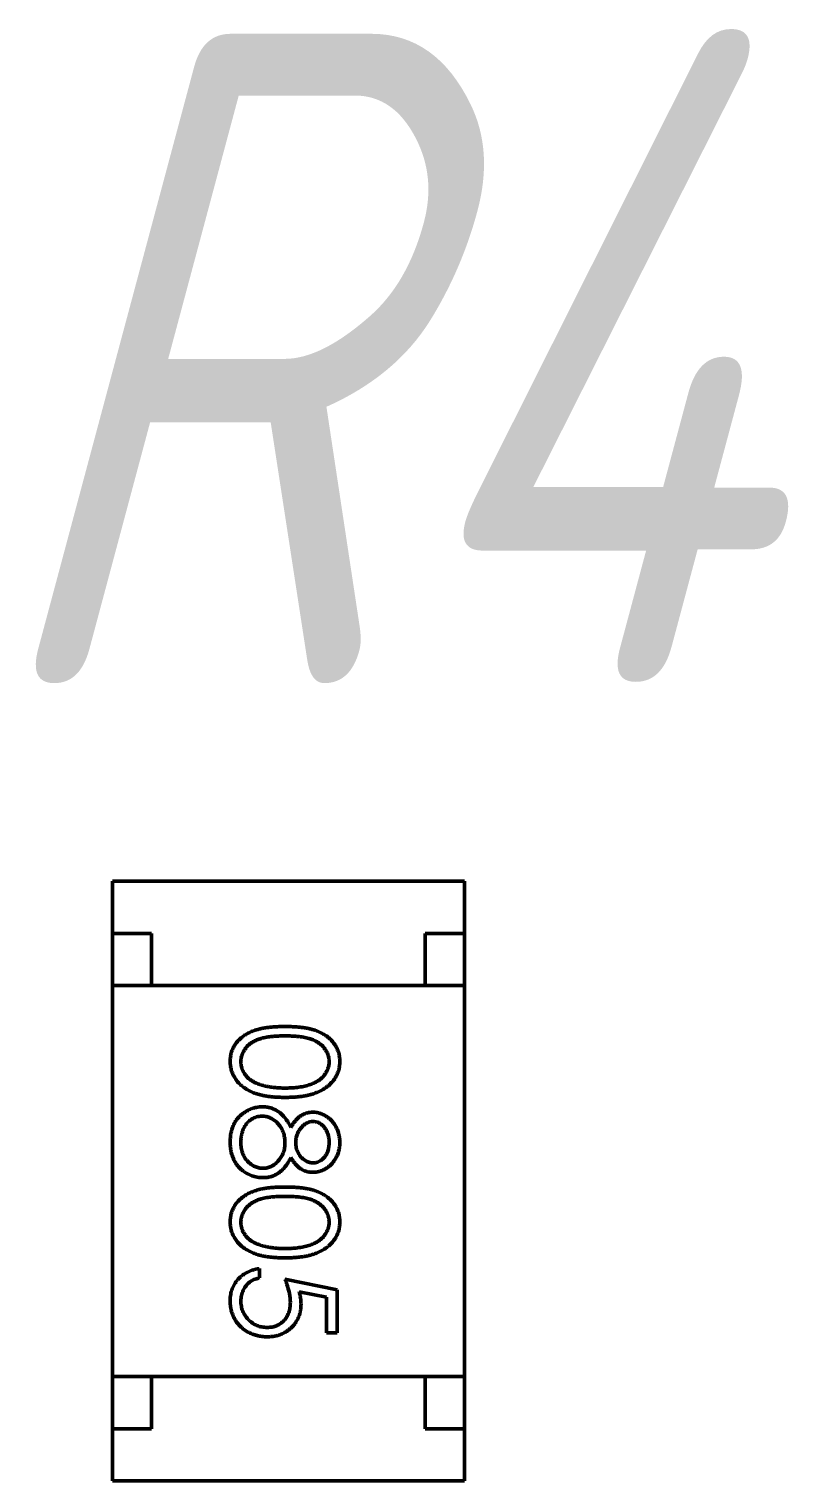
# Model space of a CAD drawing. Header units: millimetres. Extents: x -194 to 1085, y -28 to 392.
# Drawn here: x 623.36 to 629.23, y 43.29 to 54.43 of the extents above; entities that cross this region are included whole.
import ezdxf

# ---------------------------------------------------------------- set-up
doc = ezdxf.new("R2010")
doc.units = ezdxf.units.MM
doc.layers.add('Tonk', color=7, linetype='Continuous', lineweight=15)
doc.layers.add('Видимый контур (ГОСТ)', color=7, linetype='Continuous', lineweight=50)
doc.styles.get("Standard").update_dxf_attribs({"font": '', "width": 0.8, "oblique": 15})
doc.styles.get('Standard').set_extended_font_data('GOST type B')

msp = doc.modelspace()

# ---------------------------------------------------------------- linework, layer by layer
at = {"layer": 'Видимый контур (ГОСТ)'}
for p, q in [((623.99784, 47.89298), (626.69784, 47.89298)), ((623.99784, 47.89298), (623.99784, 47.49298)), ((626.69784, 47.89298), (626.69784, 47.49298)), ((623.99784, 47.49298), (623.99784, 47.09298)), ((624.29784, 47.49298), (623.99784, 47.49298)), ((624.29784, 47.09298), (624.29784, 47.49298)), ((626.39784, 47.49298), (626.39784, 47.09298)), ((626.69784, 47.49298), (626.39784, 47.49298)), ((626.69784, 47.09298), (626.69784, 47.49298)), ((626.69784, 47.09298), (623.99784, 47.09298)), ((623.99784, 44.09298), (623.99784, 47.09298)), ((624.29784, 47.09298), (626.39784, 47.09298)), ((626.69784, 44.09298), (626.69784, 47.09298)), ((625.12731, 44.9218), (625.12731, 44.85)), ((625.32218, 44.83975), (625.72218, 44.7577)), ((625.64013, 44.70161), (625.42972, 44.74471)), ((625.64013, 44.42949), (625.64013, 44.70161)), ((625.72218, 44.7577), (625.72218, 44.42949)), ((625.72218, 44.42949), (625.64013, 44.42949)), ((623.99784, 44.09298), (623.99784, 43.69298)), ((626.69784, 44.09298), (623.99784, 44.09298)), ((624.29784, 44.09298), (626.39784, 44.09298)), ((624.29784, 43.69298), (624.29784, 44.09298)), ((626.39784, 44.09298), (626.39784, 43.69298)), ((626.69784, 43.69298), (626.69784, 44.09298)), ((623.99784, 43.69298), (624.29784, 43.69298)), ((623.99784, 43.29298), (623.99784, 43.69298)), ((626.39784, 43.69298), (626.69784, 43.69298)), ((626.69784, 43.29298), (626.69784, 43.69298)), ((623.99784, 43.29298), (626.69784, 43.29298))]:
    msp.add_line(p, q, dxfattribs=at)
for points, knots in [([(624.90167, 46.51074), (624.90178, 46.51705), (624.90199, 46.52949), (624.90416, 46.54793), (624.90766, 46.56582), (624.91255, 46.58326), (624.91855, 46.60033), (624.92635, 46.61681), (624.93534, 46.63288), (624.94558, 46.64849), (624.95731, 46.66335), (624.97029, 46.67754), (624.98483, 46.69071), (625.00071, 46.70297), (625.01778, 46.71462), (625.03628, 46.72534), (625.05613, 46.73526), (625.07746, 46.74432), (625.10058, 46.75235), (625.12576, 46.75945), (625.15321, 46.76505), (625.18273, 46.76985), (625.21442, 46.77372), (625.24832, 46.77636), (625.2844, 46.77799), (625.30915, 46.77813), (625.32186, 46.77821)], [0, 0, 0, 0, 0.03378715, 0.06662166, 0.09928488, 0.13136117, 0.16358519, 0.19610393, 0.22890225, 0.26215806, 0.29599122, 0.33021785, 0.36505983, 0.40095074, 0.43762038, 0.47570753, 0.51538069, 0.55641354, 0.59976483, 0.64642416, 0.69643144, 0.74978152, 0.80657331, 0.86743553, 0.93188675, 1, 1, 1, 1]), ([(625.32186, 46.77821), (625.33469, 46.77813), (625.35959, 46.77799), (625.39589, 46.77637), (625.42994, 46.77368), (625.46174, 46.76999), (625.49131, 46.7655), (625.51856, 46.75951), (625.54363, 46.75269), (625.56658, 46.74479), (625.58775, 46.73588), (625.6075, 46.72618), (625.62582, 46.71531), (625.64299, 46.70389), (625.65874, 46.69145), (625.67329, 46.67835), (625.6863, 46.66409), (625.69815, 46.64913), (625.70854, 46.63336), (625.71769, 46.61721), (625.7255, 46.60058), (625.73165, 46.58342), (625.73673, 46.56589), (625.7402, 46.54792), (625.74238, 46.52949), (625.74259, 46.51705), (625.7427, 46.51074)], [0, 0, 0, 0, 0.06859462, 0.13324604, 0.19431259, 0.25127922, 0.30451344, 0.35423491, 0.40048059, 0.44341075, 0.48401487, 0.5232523, 0.56104237, 0.59790024, 0.63351849, 0.66831435, 0.70249567, 0.73668535, 0.77029317, 0.80343726, 0.83591295, 0.86846025, 0.90084654, 0.93346652, 0.96625758, 1, 1, 1, 1]), ([(625.32218, 46.70641), (625.3115, 46.70639), (625.29076, 46.70633), (625.26063, 46.70495), (625.23252, 46.70306), (625.2064, 46.70063), (625.18237, 46.69702), (625.16025, 46.69297), (625.14016, 46.68805), (625.12197, 46.68222), (625.10537, 46.67558), (625.08991, 46.66833), (625.07543, 46.66055), (625.06206, 46.65184), (625.04973, 46.64235), (625.03825, 46.6323), (625.02801, 46.62131), (625.01573, 46.60611), (625.00304, 46.58604), (624.99199, 46.56075), (624.98505, 46.53477), (624.98416, 46.51714), (624.98372, 46.50834)], [0, 0, 0, 0, 0.07295107, 0.14158369, 0.20592646, 0.26530136, 0.32059723, 0.3718165, 0.41878977, 0.46169873, 0.50213358, 0.54080432, 0.57818053, 0.61429687, 0.64967824, 0.68429946, 0.71835895, 0.75208086, 0.81765244, 0.87972208, 0.93996556, 1, 1, 1, 1]), ([(625.66065, 46.50834), (625.66018, 46.51718), (625.65925, 46.5349), (625.65269, 46.56106), (625.64126, 46.58613), (625.6287, 46.60607), (625.61674, 46.62136), (625.60636, 46.63212), (625.59502, 46.64221), (625.58258, 46.6515), (625.56922, 46.66021), (625.55482, 46.66821), (625.53932, 46.67541), (625.52272, 46.68206), (625.50453, 46.6879), (625.48447, 46.69272), (625.46242, 46.69718), (625.43825, 46.70033), (625.41213, 46.70314), (625.38396, 46.70494), (625.35377, 46.70634), (625.33292, 46.70639), (625.32218, 46.70641)], [0, 0, 0, 0, 0.06038662, 0.12088325, 0.18275462, 0.24781103, 0.2812991, 0.31508762, 0.3497024, 0.38485658, 0.4209662, 0.45851119, 0.49717472, 0.53760205, 0.58050302, 0.62746754, 0.67838821, 0.73398322, 0.7937467, 0.85771367, 0.92669786, 1, 1, 1, 1]), ([(625.32186, 46.23462), (625.30963, 46.23477), (625.28579, 46.23506), (625.25093, 46.23656), (625.21801, 46.23952), (625.18697, 46.24323), (625.15793, 46.24836), (625.13079, 46.25467), (625.10543, 46.26168), (625.08206, 46.27032), (625.06036, 46.27979), (625.04009, 46.29009), (625.02108, 46.30112), (625.00348, 46.31314), (624.98717, 46.32595), (624.97243, 46.33983), (624.9589, 46.35438), (624.94687, 46.36979), (624.93633, 46.38589), (624.92691, 46.40234), (624.91932, 46.41943), (624.91279, 46.43678), (624.90781, 46.45464), (624.90437, 46.47298), (624.90195, 46.49171), (624.90176, 46.50438), (624.90167, 46.51074)], [0, 0, 0, 0, 0.06506329, 0.12677317, 0.18551576, 0.24076468, 0.2929798, 0.34225037, 0.38891929, 0.43277566, 0.47462843, 0.51477469, 0.55360589, 0.59142641, 0.62802812, 0.66380363, 0.69898434, 0.73359149, 0.76762847, 0.80120835, 0.83426384, 0.86698069, 0.89971974, 0.93270191, 0.96617588, 1, 1, 1, 1]), ([(624.98372, 46.50834), (624.98409, 46.49948), (624.98482, 46.48178), (624.99186, 46.45592), (625.00248, 46.43082), (625.01504, 46.41114), (625.027, 46.39617), (625.0372, 46.38545), (625.04862, 46.37561), (625.06094, 46.36627), (625.07439, 46.35771), (625.08892, 46.34992), (625.10456, 46.34282), (625.11548, 46.33877), (625.12106, 46.3367)], [0, 0, 0, 0, 0.1128134, 0.22539388, 0.33959481, 0.45967541, 0.52173519, 0.58392584, 0.64817414, 0.71388104, 0.78100445, 0.85145093, 0.92405069, 1, 1, 1, 1]), ([(625.7427, 46.51074), (625.74259, 46.50438), (625.74236, 46.49173), (625.74023, 46.47302), (625.7367, 46.45474), (625.73169, 46.43698), (625.72547, 46.41958), (625.71768, 46.40268), (625.70861, 46.38618), (625.69795, 46.37033), (625.68607, 46.35497), (625.67264, 46.34046), (625.65779, 46.32682), (625.64169, 46.31387), (625.62403, 46.30197), (625.60511, 46.29064), (625.5846, 46.28049), (625.56284, 46.27073), (625.53924, 46.2623), (625.51392, 46.25469), (625.48659, 46.24855), (625.45739, 46.24343), (625.42621, 46.23947), (625.39312, 46.23658), (625.3581, 46.23505), (625.33415, 46.23477), (625.32186, 46.23462)], [0, 0, 0, 0, 0.03378812, 0.06719393, 0.09986241, 0.13256661, 0.16515117, 0.19791319, 0.231319, 0.26508328, 0.29925531, 0.33439857, 0.36994282, 0.40628356, 0.44406382, 0.48299771, 0.52335445, 0.56553659, 0.60961292, 0.65639081, 0.70588549, 0.7583245, 0.81383178, 0.87279456, 0.93472223, 1, 1, 1, 1]), ([(625.32218, 46.30641), (625.3318, 46.30654), (625.35061, 46.30679), (625.37816, 46.30773), (625.40432, 46.31015), (625.42921, 46.31285), (625.4527, 46.31683), (625.47498, 46.32111), (625.49576, 46.32688), (625.51539, 46.33303), (625.53363, 46.34007), (625.55057, 46.34782), (625.56629, 46.3561), (625.58075, 46.36509), (625.59402, 46.37469), (625.60582, 46.38515), (625.61652, 46.39606), (625.62874, 46.41133), (625.6412, 46.43132), (625.65267, 46.4562), (625.65925, 46.48209), (625.66018, 46.49959), (625.66065, 46.50834)], [0, 0, 0, 0, 0.0656812, 0.12848646, 0.18817513, 0.24510613, 0.29944842, 0.35082294, 0.39994168, 0.44667174, 0.49125453, 0.53337634, 0.57385275, 0.61252631, 0.64959714, 0.68553204, 0.72010579, 0.75383766, 0.81892542, 0.88049346, 0.94031133, 1, 1, 1, 1]), ([(625.12106, 46.3367), (625.1282, 46.33429), (625.14269, 46.32939), (625.16518, 46.32308), (625.18877, 46.31811), (625.21332, 46.31364), (625.23902, 46.31059), (625.26579, 46.30813), (625.29364, 46.30668), (625.31257, 46.3065), (625.32218, 46.30641)], [0, 0, 0, 0, 0.11058834, 0.22454175, 0.34250349, 0.4643241, 0.59075603, 0.72222748, 0.85884284, 1, 1, 1, 1]), ([(624.90167, 45.89215), (624.90194, 45.9029), (624.90245, 45.92381), (624.90592, 45.95424), (624.91201, 45.98261), (624.92034, 46.00909), (624.93117, 46.0335), (624.94466, 46.05578), (624.96026, 46.07625), (624.97841, 46.0943), (624.99785, 46.11032), (625.01791, 46.12439), (625.03858, 46.13609), (625.05957, 46.14599), (625.08116, 46.15357), (625.10324, 46.15882), (625.12577, 46.16216), (625.14098, 46.1626), (625.14863, 46.16282)], [0, 0, 0, 0, 0.07855643, 0.15286284, 0.22355969, 0.29037494, 0.35540307, 0.41829116, 0.48038856, 0.54307262, 0.60492394, 0.66439831, 0.72194255, 0.77837489, 0.83382994, 0.88886124, 0.94408894, 1, 1, 1, 1]), ([(625.14863, 46.16282), (625.15424, 46.16269), (625.16533, 46.16243), (625.18173, 46.16062), (625.19768, 46.15772), (625.21325, 46.15377), (625.22834, 46.14843), (625.243, 46.14197), (625.25726, 46.13444), (625.27119, 46.12574), (625.28461, 46.11561), (625.29772, 46.10415), (625.31035, 46.09111), (625.32263, 46.07665), (625.33478, 46.06094), (625.34615, 46.04355), (625.35755, 46.02496), (625.36436, 46.01175), (625.36786, 46.00497)], [0, 0, 0, 0, 0.05885359, 0.11631546, 0.17267484, 0.22878039, 0.28458036, 0.34025651, 0.39662981, 0.45350726, 0.51231819, 0.57264844, 0.63602194, 0.70236295, 0.77148306, 0.84418448, 0.92006979, 1, 1, 1, 1]), ([(625.36786, 46.00497), (625.37292, 46.01425), (625.38271, 46.03221), (625.40071, 46.056), (625.42021, 46.07643), (625.44161, 46.09295), (625.46425, 46.10595), (625.48798, 46.11487), (625.51238, 46.1209), (625.52904, 46.1215), (625.53741, 46.1218)], [0, 0, 0, 0, 0.14586006, 0.2824259, 0.4108504, 0.53502942, 0.65470108, 0.77013343, 0.88455584, 1, 1, 1, 1]), ([(625.53741, 46.1218), (625.54593, 46.12142), (625.56307, 46.12067), (625.58858, 46.1146), (625.61364, 46.1047), (625.63812, 46.09123), (625.66119, 46.07445), (625.68188, 46.05433), (625.70001, 46.03133), (625.71523, 46.00558), (625.72762, 45.97787), (625.73616, 45.94863), (625.74174, 45.91838), (625.74238, 45.89778), (625.7427, 45.88734)], [0, 0, 0, 0, 0.07405843, 0.14887035, 0.22666767, 0.30773476, 0.3911572, 0.47392936, 0.55792775, 0.64498929, 0.73336406, 0.82109204, 0.90928721, 1, 1, 1, 1]), ([(625.14622, 46.09103), (625.13904, 46.09072), (625.12479, 46.0901), (625.10372, 46.08519), (625.08333, 46.07732), (625.06377, 46.06635), (625.0455, 46.05275), (625.02957, 46.03604), (625.01542, 46.01724), (625.00397, 45.99572), (624.99483, 45.97222), (624.98853, 45.94674), (624.98436, 45.91964), (624.98394, 45.90093), (624.98372, 45.89135)], [0, 0, 0, 0, 0.07489821, 0.14859629, 0.22447123, 0.30232274, 0.38191862, 0.4611487, 0.54241712, 0.62671608, 0.71459683, 0.80490292, 0.90012725, 1, 1, 1, 1]), ([(625.32218, 45.8867), (625.32206, 45.89382), (625.32181, 45.90777), (625.31905, 45.92822), (625.3152, 45.94784), (625.30936, 45.96658), (625.30178, 45.98441), (625.29265, 46.00145), (625.28186, 46.01755), (625.26954, 46.0325), (625.25627, 46.04615), (625.24222, 46.05813), (625.22766, 46.0683), (625.21239, 46.07649), (625.19675, 46.08321), (625.18033, 46.08763), (625.16347, 46.09046), (625.152, 46.09084), (625.14622, 46.09103)], [0, 0, 0, 0, 0.07126869, 0.13981179, 0.20649743, 0.27153524, 0.33608183, 0.40052839, 0.46498384, 0.53005031, 0.59442341, 0.65558271, 0.71484911, 0.77211506, 0.82899921, 0.88512216, 0.94207935, 1, 1, 1, 1]), ([(625.53629, 46.05), (625.53211, 46.04985), (625.52385, 46.04954), (625.51166, 46.04713), (625.49968, 46.04356), (625.48819, 46.03792), (625.4768, 46.03116), (625.4658, 46.02282), (625.45513, 46.01288), (625.44491, 46.00168), (625.43533, 45.98947), (625.42702, 45.97653), (625.42006, 45.96304), (625.41427, 45.94912), (625.40977, 45.93463), (625.40658, 45.91967), (625.40459, 45.90422), (625.40436, 45.89376), (625.40424, 45.88846)], [0, 0, 0, 0, 0.05456395, 0.1078262, 0.16192371, 0.2175097, 0.27449833, 0.33481476, 0.39755495, 0.46475458, 0.53290121, 0.60009721, 0.66535416, 0.73108363, 0.79688349, 0.86329159, 0.93083122, 1, 1, 1, 1]), ([(625.66065, 45.89135), (625.6605, 45.89696), (625.66021, 45.90794), (625.65868, 45.92404), (625.65572, 45.93935), (625.65178, 45.95402), (625.64646, 45.96787), (625.6402, 45.98107), (625.63259, 45.99341), (625.62405, 46.00503), (625.61465, 46.01548), (625.60487, 46.02476), (625.5945, 46.03247), (625.5838, 46.03902), (625.57245, 46.04377), (625.56081, 46.04733), (625.54873, 46.04973), (625.54047, 46.04991), (625.53629, 46.05)], [0, 0, 0, 0, 0.07524331, 0.14720881, 0.21644709, 0.28402504, 0.35065545, 0.41503132, 0.47962983, 0.54465163, 0.60804424, 0.66782757, 0.72511425, 0.78099171, 0.835527, 0.88943815, 0.94407209, 1, 1, 1, 1]), ([(624.98949, 45.67981), (624.9825, 45.68617), (624.9686, 45.69882), (624.95055, 45.72048), (624.93539, 45.74426), (624.92303, 45.77006), (624.91341, 45.7978), (624.9065, 45.8275), (624.90254, 45.85919), (624.90197, 45.88098), (624.90167, 45.89215)], [0, 0, 0, 0, 0.11928345, 0.23709288, 0.35479604, 0.4745763, 0.59746007, 0.72492615, 0.8588832, 1, 1, 1, 1]), ([(624.98372, 45.89135), (624.98387, 45.88386), (624.98415, 45.86928), (624.98662, 45.848), (624.99054, 45.82792), (624.99624, 45.80908), (625.0032, 45.79127), (625.01215, 45.77478), (625.02234, 45.75919), (625.03442, 45.74528), (625.04733, 45.73261), (625.06099, 45.72156), (625.07505, 45.71197), (625.0898, 45.70445), (625.10497, 45.69843), (625.12071, 45.6941), (625.13705, 45.69144), (625.14814, 45.69117), (625.15376, 45.69103)], [0, 0, 0, 0, 0.07655893, 0.14916135, 0.21882685, 0.28556714, 0.35031311, 0.41412515, 0.47717916, 0.54036802, 0.60220239, 0.66203365, 0.71993441, 0.77590743, 0.83111486, 0.88666745, 0.94255236, 1, 1, 1, 1]), ([(625.15376, 45.69103), (625.15921, 45.69124), (625.16997, 45.69164), (625.18592, 45.69424), (625.20133, 45.69879), (625.21638, 45.70503), (625.23077, 45.71335), (625.24488, 45.72314), (625.25831, 45.73496), (625.27116, 45.74831), (625.28305, 45.76286), (625.29357, 45.77833), (625.30243, 45.79459), (625.30963, 45.81162), (625.3153, 45.82937), (625.31926, 45.84783), (625.32175, 45.86703), (625.32204, 45.88007), (625.32218, 45.8867)], [0, 0, 0, 0, 0.05733943, 0.11306333, 0.16918145, 0.22577456, 0.2838263, 0.34345428, 0.40590696, 0.47139226, 0.53800283, 0.60306356, 0.66760183, 0.73222544, 0.79700481, 0.86304799, 0.93035699, 1, 1, 1, 1]), ([(625.40424, 45.88846), (625.40444, 45.88166), (625.40483, 45.86813), (625.40852, 45.84818), (625.41433, 45.82879), (625.42228, 45.81015), (625.43225, 45.79275), (625.44419, 45.77725), (625.45782, 45.76376), (625.47293, 45.75244), (625.48901, 45.74366), (625.50514, 45.73682), (625.52151, 45.73283), (625.53247, 45.73231), (625.53789, 45.73205)], [0, 0, 0, 0, 0.08968994, 0.17849401, 0.26683775, 0.35655818, 0.44533425, 0.53080584, 0.61407622, 0.69770709, 0.77914195, 0.85535359, 0.92855682, 1, 1, 1, 1]), ([(625.7427, 45.88734), (625.74237, 45.87717), (625.74172, 45.85711), (625.73628, 45.82763), (625.7272, 45.79942), (625.71488, 45.77258), (625.6997, 45.74759), (625.68133, 45.7255), (625.66072, 45.706), (625.63766, 45.68987), (625.61327, 45.67657), (625.58776, 45.66731), (625.56167, 45.66138), (625.54401, 45.66063), (625.53517, 45.66026)], [0, 0, 0, 0, 0.08940971, 0.17630576, 0.2626259, 0.34944573, 0.43549826, 0.51892813, 0.60135466, 0.68425642, 0.76580674, 0.84487687, 0.92227979, 1, 1, 1, 1]), ([(625.53789, 45.73205), (625.54169, 45.73218), (625.54923, 45.73242), (625.56037, 45.73441), (625.57126, 45.73769), (625.58198, 45.74214), (625.59239, 45.74799), (625.60265, 45.75493), (625.61253, 45.76337), (625.62226, 45.77283), (625.63126, 45.78356), (625.63918, 45.79554), (625.6459, 45.8087), (625.65136, 45.82305), (625.65546, 45.83854), (625.65853, 45.85508), (625.66026, 45.87283), (625.66052, 45.88504), (625.66065, 45.89135)], [0, 0, 0, 0, 0.05090244, 0.10103404, 0.15108382, 0.20306199, 0.25624843, 0.31084671, 0.3687691, 0.43001504, 0.49251965, 0.55604872, 0.62199568, 0.69019237, 0.76138485, 0.83635622, 0.91548701, 1, 1, 1, 1]), ([(625.36786, 45.77388), (625.36444, 45.76733), (625.35778, 45.75456), (625.34706, 45.73637), (625.33576, 45.71975), (625.32442, 45.70423), (625.31259, 45.69009), (625.30024, 45.67749), (625.28767, 45.66611), (625.27467, 45.65618), (625.26128, 45.64745), (625.24745, 45.63991), (625.23323, 45.63346), (625.21844, 45.62834), (625.20332, 45.62413), (625.18766, 45.62124), (625.17158, 45.61968), (625.1607, 45.61938), (625.1552, 45.61923)], [0, 0, 0, 0, 0.07952483, 0.15509998, 0.22721982, 0.2959105, 0.36205588, 0.42552012, 0.48581272, 0.54449471, 0.60145964, 0.65784059, 0.71397447, 0.76946795, 0.82612997, 0.88288536, 0.94070088, 1, 1, 1, 1]), ([(625.53517, 45.66026), (625.52649, 45.66059), (625.50944, 45.66123), (625.48459, 45.66665), (625.46131, 45.67577), (625.43935, 45.68823), (625.41911, 45.70446), (625.40031, 45.72426), (625.38282, 45.74746), (625.37295, 45.76489), (625.36786, 45.77388)], [0, 0, 0, 0, 0.12190404, 0.23941261, 0.3554101, 0.47209073, 0.59285898, 0.71870347, 0.85489238, 1, 1, 1, 1]), ([(625.1552, 45.61923), (625.1475, 45.61941), (625.13225, 45.61976), (625.10975, 45.6228), (625.08789, 45.62735), (625.06669, 45.634), (625.04626, 45.64262), (625.02658, 45.65324), (625.00733, 45.66527), (624.99549, 45.67492), (624.98949, 45.67981)], [0, 0, 0, 0, 0.12815819, 0.25367314, 0.37732531, 0.49938455, 0.62291837, 0.74583939, 0.87139529, 1, 1, 1, 1]), ([(624.90167, 45.27997), (624.90178, 45.28628), (624.90199, 45.29872), (624.90416, 45.31716), (624.90766, 45.33505), (624.91255, 45.35249), (624.91855, 45.36957), (624.92635, 45.38604), (624.93534, 45.40211), (624.94558, 45.41772), (624.95731, 45.43258), (624.97029, 45.44677), (624.98483, 45.45995), (625.00071, 45.4722), (625.01778, 45.48386), (625.03628, 45.49457), (625.05613, 45.50449), (625.07746, 45.51355), (625.10058, 45.52158), (625.12576, 45.52868), (625.15321, 45.53428), (625.18273, 45.53908), (625.21442, 45.54295), (625.24832, 45.54559), (625.2844, 45.54722), (625.30915, 45.54736), (625.32186, 45.54744)], [0, 0, 0, 0, 0.03378715, 0.06662166, 0.09928488, 0.13136117, 0.16358519, 0.19610393, 0.22890225, 0.26215806, 0.29599122, 0.33021785, 0.36505983, 0.40095074, 0.43762038, 0.47570753, 0.51538069, 0.55641354, 0.59976483, 0.64642416, 0.69643144, 0.74978152, 0.80657331, 0.86743553, 0.93188675, 1, 1, 1, 1]), ([(625.32186, 45.54744), (625.33469, 45.54736), (625.35959, 45.54722), (625.39589, 45.5456), (625.42994, 45.54291), (625.46174, 45.53922), (625.49131, 45.53473), (625.51856, 45.52874), (625.54363, 45.52192), (625.56658, 45.51403), (625.58775, 45.50511), (625.6075, 45.49541), (625.62582, 45.48454), (625.64299, 45.47312), (625.65874, 45.46068), (625.67329, 45.44759), (625.6863, 45.43332), (625.69815, 45.41836), (625.70854, 45.40259), (625.71769, 45.38644), (625.7255, 45.36981), (625.73165, 45.35265), (625.73673, 45.33512), (625.7402, 45.31715), (625.74238, 45.29872), (625.74259, 45.28628), (625.7427, 45.27997)], [0, 0, 0, 0, 0.06859462, 0.13324604, 0.19431259, 0.25127922, 0.30451344, 0.35423491, 0.40048059, 0.44341075, 0.48401487, 0.5232523, 0.56104237, 0.59790024, 0.63351849, 0.66831435, 0.70249567, 0.73668535, 0.77029317, 0.80343726, 0.83591295, 0.86846025, 0.90084654, 0.93346652, 0.96625758, 1, 1, 1, 1]), ([(625.32218, 45.47564), (625.3115, 45.47562), (625.29076, 45.47556), (625.26063, 45.47418), (625.23252, 45.47229), (625.2064, 45.46986), (625.18237, 45.46625), (625.16025, 45.4622), (625.14016, 45.45728), (625.12197, 45.45145), (625.10537, 45.44481), (625.08991, 45.43757), (625.07543, 45.42978), (625.06206, 45.42107), (625.04973, 45.41158), (625.03825, 45.40153), (625.02801, 45.39054), (625.01573, 45.37534), (625.00304, 45.35527), (624.99199, 45.32999), (624.98505, 45.304), (624.98416, 45.28637), (624.98372, 45.27757)], [0, 0, 0, 0, 0.07295107, 0.14158369, 0.20592646, 0.26530136, 0.32059723, 0.3718165, 0.41878977, 0.46169873, 0.50213358, 0.54080432, 0.57818053, 0.61429687, 0.64967824, 0.68429946, 0.71835895, 0.75208086, 0.81765244, 0.87972208, 0.93996556, 1, 1, 1, 1]), ([(625.66065, 45.27757), (625.66018, 45.28642), (625.65925, 45.30413), (625.65269, 45.33029), (625.64126, 45.35536), (625.6287, 45.3753), (625.61674, 45.39059), (625.60636, 45.40135), (625.59502, 45.41144), (625.58258, 45.42073), (625.56922, 45.42944), (625.55482, 45.43744), (625.53932, 45.44464), (625.52272, 45.45129), (625.50453, 45.45713), (625.48447, 45.46196), (625.46242, 45.46641), (625.43825, 45.46956), (625.41213, 45.47237), (625.38396, 45.47417), (625.35377, 45.47557), (625.33292, 45.47562), (625.32218, 45.47564)], [0, 0, 0, 0, 0.06038662, 0.12088325, 0.18275462, 0.24781103, 0.2812991, 0.31508762, 0.3497024, 0.38485658, 0.4209662, 0.45851119, 0.49717472, 0.53760205, 0.58050302, 0.62746754, 0.67838821, 0.73398322, 0.7937467, 0.85771367, 0.92669786, 1, 1, 1, 1]), ([(625.32186, 45.00385), (625.30963, 45.004), (625.28579, 45.00429), (625.25093, 45.00579), (625.21801, 45.00875), (625.18697, 45.01246), (625.15793, 45.01759), (625.13079, 45.0239), (625.10543, 45.03091), (625.08206, 45.03955), (625.06036, 45.04902), (625.04009, 45.05932), (625.02108, 45.07035), (625.00348, 45.08237), (624.98717, 45.09518), (624.97243, 45.10906), (624.9589, 45.12362), (624.94687, 45.13902), (624.93633, 45.15512), (624.92691, 45.17157), (624.91932, 45.18866), (624.91279, 45.20601), (624.90781, 45.22387), (624.90437, 45.24221), (624.90195, 45.26094), (624.90176, 45.27361), (624.90167, 45.27997)], [0, 0, 0, 0, 0.06506329, 0.12677317, 0.18551576, 0.24076468, 0.2929798, 0.34225037, 0.38891929, 0.43277566, 0.47462843, 0.51477469, 0.55360589, 0.59142641, 0.62802812, 0.66380363, 0.69898434, 0.73359149, 0.76762847, 0.80120835, 0.83426384, 0.86698069, 0.89971974, 0.93270191, 0.96617588, 1, 1, 1, 1]), ([(624.98372, 45.27757), (624.98409, 45.26871), (624.98482, 45.25101), (624.99186, 45.22515), (625.00248, 45.20005), (625.01504, 45.18037), (625.027, 45.1654), (625.0372, 45.15468), (625.04862, 45.14484), (625.06094, 45.1355), (625.07439, 45.12694), (625.08892, 45.11915), (625.10456, 45.11205), (625.11548, 45.108), (625.12106, 45.10593)], [0, 0, 0, 0, 0.1128134, 0.22539388, 0.33959481, 0.45967541, 0.52173519, 0.58392584, 0.64817414, 0.71388104, 0.78100445, 0.85145093, 0.92405069, 1, 1, 1, 1]), ([(625.7427, 45.27997), (625.74259, 45.27361), (625.74236, 45.26096), (625.74023, 45.24225), (625.7367, 45.22398), (625.73169, 45.20621), (625.72547, 45.18881), (625.71768, 45.17191), (625.70861, 45.15541), (625.69795, 45.13956), (625.68607, 45.1242), (625.67264, 45.10969), (625.65779, 45.09605), (625.64169, 45.0831), (625.62403, 45.0712), (625.60511, 45.05987), (625.5846, 45.04973), (625.56284, 45.03996), (625.53924, 45.03153), (625.51392, 45.02392), (625.48659, 45.01778), (625.45739, 45.01266), (625.42621, 45.0087), (625.39312, 45.00581), (625.3581, 45.00428), (625.33415, 45.004), (625.32186, 45.00385)], [0, 0, 0, 0, 0.03378812, 0.06719393, 0.09986241, 0.13256661, 0.16515117, 0.19791319, 0.231319, 0.26508328, 0.29925531, 0.33439857, 0.36994282, 0.40628356, 0.44406382, 0.48299771, 0.52335445, 0.56553659, 0.60961292, 0.65639081, 0.70588549, 0.7583245, 0.81383178, 0.87279456, 0.93472223, 1, 1, 1, 1]), ([(625.32218, 45.07564), (625.3318, 45.07577), (625.35061, 45.07602), (625.37816, 45.07696), (625.40432, 45.07938), (625.42921, 45.08208), (625.4527, 45.08606), (625.47498, 45.09035), (625.49576, 45.09611), (625.51539, 45.10226), (625.53363, 45.1093), (625.55057, 45.11705), (625.56629, 45.12533), (625.58075, 45.13433), (625.59402, 45.14392), (625.60582, 45.15438), (625.61652, 45.16529), (625.62874, 45.18056), (625.6412, 45.20055), (625.65267, 45.22543), (625.65925, 45.25132), (625.66018, 45.26883), (625.66065, 45.27757)], [0, 0, 0, 0, 0.0656812, 0.12848646, 0.18817513, 0.24510613, 0.29944842, 0.35082294, 0.39994168, 0.44667174, 0.49125453, 0.53337634, 0.57385275, 0.61252631, 0.64959714, 0.68553204, 0.72010579, 0.75383766, 0.81892542, 0.88049346, 0.94031133, 1, 1, 1, 1]), ([(625.12106, 45.10593), (625.1282, 45.10352), (625.14269, 45.09862), (625.16518, 45.09231), (625.18877, 45.08734), (625.21332, 45.08287), (625.23902, 45.07982), (625.26579, 45.07736), (625.29364, 45.07591), (625.31257, 45.07574), (625.32218, 45.07564)], [0, 0, 0, 0, 0.11058834, 0.22454175, 0.34250349, 0.4643241, 0.59075603, 0.72222748, 0.85884284, 1, 1, 1, 1]), ([(624.90167, 44.67773), (624.90183, 44.6857), (624.90214, 44.70138), (624.90539, 44.72436), (624.91004, 44.74646), (624.91705, 44.76752), (624.92582, 44.78772), (624.93691, 44.80679), (624.94948, 44.82521), (624.96431, 44.84224), (624.98052, 44.85805), (624.99811, 44.8722), (625.01679, 44.8848), (625.03665, 44.89566), (625.05764, 44.90491), (625.07984, 44.91218), (625.10313, 44.91805), (625.11917, 44.92054), (625.12731, 44.9218)], [0, 0, 0, 0, 0.06542114, 0.12870837, 0.19023614, 0.2507244, 0.31063718, 0.37076641, 0.43161474, 0.49352297, 0.55588346, 0.61734237, 0.67866804, 0.74071136, 0.80298536, 0.86680258, 0.93234717, 1, 1, 1, 1]), ([(625.12731, 44.85), (625.11968, 44.84824), (625.10502, 44.84484), (625.08442, 44.83739), (625.06606, 44.82828), (625.0497, 44.81744), (625.03544, 44.80452), (625.02272, 44.78977), (625.01126, 44.77323), (625.0017, 44.75485), (624.99354, 44.73547), (624.98811, 44.71518), (624.9843, 44.69454), (624.98392, 44.68058), (624.98372, 44.67356)], [0, 0, 0, 0, 0.09468725, 0.18199416, 0.26437695, 0.34217986, 0.41861761, 0.49650908, 0.57736909, 0.66151059, 0.74673255, 0.83125798, 0.91520562, 1, 1, 1, 1]), ([(625.36321, 44.66346), (625.36293, 44.67664), (625.36235, 44.70361), (625.34358, 44.7841), (625.32908, 44.82182), (625.32218, 44.83975)], [0, 0, 0, 0, 0.00197624802, 0.00197624802, 0.00394007396, 0.00394007396, 0.00394007396, 0.00394007396]), ([(625.18356, 44.39872), (625.17704, 44.39887), (625.16409, 44.39918), (625.14486, 44.40071), (625.12603, 44.40367), (625.10761, 44.40764), (625.08963, 44.41279), (625.07204, 44.41903), (625.05494, 44.42666), (625.03818, 44.43503), (625.02214, 44.44446), (625.00713, 44.45493), (624.99294, 44.46598), (624.97972, 44.47788), (624.96755, 44.49072), (624.95636, 44.50436), (624.94596, 44.51869), (624.93678, 44.53393), (624.92833, 44.54973), (624.9214, 44.56633), (624.91521, 44.58335), (624.91027, 44.60103), (624.9064, 44.61934), (624.90377, 44.6383), (624.90185, 44.65782), (624.90173, 44.67105), (624.90167, 44.67773)], [0, 0, 0, 0, 0.04401447, 0.08743412, 0.1301184, 0.17255369, 0.21455476, 0.25629809, 0.29843823, 0.340849, 0.38271519, 0.42392405, 0.46424624, 0.50407367, 0.54386191, 0.58356672, 0.62309432, 0.66322906, 0.70355126, 0.74393789, 0.78454125, 0.82575011, 0.86775736, 0.91074516, 0.95491445, 1, 1, 1, 1]), ([(624.98372, 44.67356), (624.98391, 44.66671), (624.98428, 44.65323), (624.98712, 44.63339), (624.9915, 44.61423), (624.99806, 44.59595), (625.00602, 44.57822), (625.01624, 44.56149), (625.028, 44.54529), (625.04148, 44.5301), (625.05633, 44.5162), (625.07221, 44.50391), (625.08915, 44.49368), (625.10686, 44.48505), (625.12553, 44.4785), (625.14507, 44.47383), (625.16554, 44.47109), (625.17949, 44.47071), (625.18661, 44.47052)], [0, 0, 0, 0, 0.0642073, 0.12642469, 0.18768028, 0.24821642, 0.30830506, 0.36966099, 0.43169855, 0.49594689, 0.55975802, 0.62229541, 0.68391064, 0.74509241, 0.80674023, 0.86908662, 0.93329, 1, 1, 1, 1]), ([(625.18661, 44.47052), (625.19303, 44.47067), (625.20559, 44.47096), (625.22396, 44.47337), (625.24135, 44.47756), (625.25783, 44.48337), (625.27343, 44.49074), (625.28815, 44.49976), (625.3018, 44.51058), (625.3144, 44.52295), (625.32602, 44.53649), (625.33592, 44.55145), (625.34426, 44.56751), (625.35145, 44.58448), (625.35662, 44.60276), (625.3605, 44.62198), (625.36274, 44.64237), (625.36305, 44.6563), (625.36321, 44.66346)], [0, 0, 0, 0, 0.06535138, 0.12791603, 0.18836021, 0.24721608, 0.30563013, 0.36376984, 0.42266091, 0.48268729, 0.54330022, 0.60411796, 0.66496489, 0.72741349, 0.79146763, 0.85805544, 0.92703681, 1, 1, 1, 1]), ([(625.42972, 44.74471), (625.43206, 44.73624), (625.43659, 44.71984), (625.44162, 44.69562), (625.44465, 44.67262), (625.44506, 44.6577), (625.44526, 44.65048)], [0, 0, 0, 0, 0.27506837, 0.53290146, 0.77397346, 1, 1, 1, 1]), ([(625.44526, 44.65048), (625.44507, 44.64155), (625.44469, 44.62399), (625.44104, 44.59829), (625.43529, 44.57375), (625.42726, 44.55044), (625.417, 44.5283), (625.40418, 44.50754), (625.3892, 44.48784), (625.37197, 44.46957), (625.35302, 44.45299), (625.33264, 44.43842), (625.31104, 44.42604), (625.288, 44.41608), (625.26378, 44.40813), (625.23812, 44.40284), (625.21128, 44.39932), (625.19292, 44.39892), (625.18356, 44.39872)], [0, 0, 0, 0, 0.06580765, 0.12939427, 0.19089406, 0.25128107, 0.31081496, 0.37037099, 0.43076826, 0.49288125, 0.55510395, 0.61606705, 0.67725603, 0.73825981, 0.80076213, 0.86477758, 0.93104529, 1, 1, 1, 1])]:
    msp.add_open_spline(points, degree=3, knots=knots, dxfattribs=at)

# ---------------------------------------------------------------- texts
at = {"layer": 'Tonk', "insert": (622.9495, 54.41192), "char_height": 5, "attachment_point": 1}
msp.add_mtext_dynamic_manual_height_columns('R4', width=12.8256962, gutter_width=40, heights=[0], dxfattribs=at)

doc.saveas('drawing.dxf')
